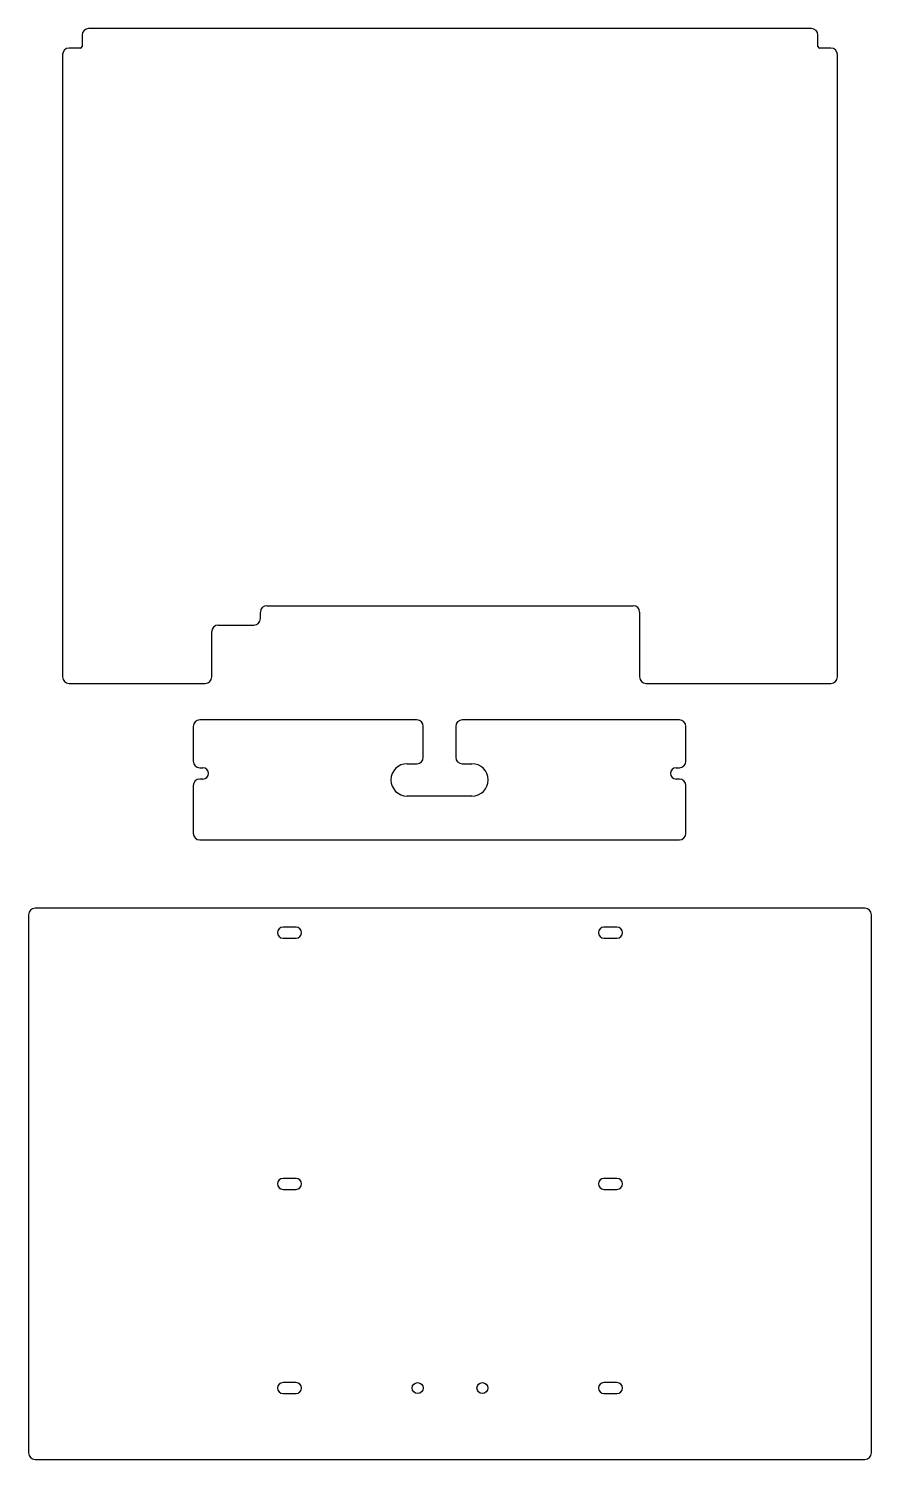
# Model space of a CAD drawing. Header units: millimetres. Extents: x 83 to 343, y 90 to 531.
import ezdxf

# ---------------------------------------------------------------- set-up
doc = ezdxf.new("R2010")
doc.units = ezdxf.units.MM
doc.layers.add('0 (2)', color=7, linetype='Continuous')

msp = doc.modelspace()

# ---------------------------------------------------------------- linework, layer by layer
at = {"layer": '0 (2)'}
for p, q in [((324.27, 530.91), (101.27, 530.91)), ((99.27, 528.91), (99.27, 525.41)), ((326.27, 525.41), (326.27, 528.91)), ((93.27, 522.91), (93.27, 330.91)), ((98.77, 524.91), (95.27, 524.91)), ((330.27, 524.91), (326.77, 524.91)), ((332.27, 330.91), (332.27, 522.91)), ((154.27, 348.91), (154.27, 350.91)), ((156.27, 352.91), (269.27, 352.91)), ((271.27, 350.91), (271.27, 330.91)), ((139.27, 330.91), (139.27, 344.91)), ((141.27, 346.91), (152.27, 346.91)), ((95.27, 328.91), (137.27, 328.91)), ((273.27, 328.91), (330.27, 328.91)), ((133.54, 315.67), (133.54, 304.92)), ((202.54, 317.67), (135.54, 317.67)), ((204.54, 306.17), (204.54, 315.67)), ((214.54, 315.67), (214.54, 306.17)), ((283.54, 317.67), (216.54, 317.67)), ((285.54, 304.92), (285.54, 315.67)), ((135.54, 302.92), (136.54, 302.92)), ((199.54, 304.17), (202.54, 304.17)), ((216.54, 304.17), (219.54, 304.17)), ((282.54, 302.92), (283.54, 302.92)), ((133.54, 297.42), (133.54, 282.67)), ((136.54, 299.42), (135.54, 299.42)), ((283.54, 299.42), (282.54, 299.42)), ((285.54, 282.67), (285.54, 297.42)), ((219.54, 294.17), (199.54, 294.17)), ((135.54, 280.67), (283.54, 280.67)), ((82.77, 257.56), (82.77, 91.56)), ((340.77, 259.56), (84.77, 259.56)), ((342.77, 91.56), (342.77, 257.56)), ((165.27, 253.76), (161.27, 253.76)), ((264.27, 253.76), (260.27, 253.76)), ((161.27, 250.36), (165.27, 250.36)), ((260.27, 250.36), (264.27, 250.36)), ((165.27, 176.26), (161.27, 176.26)), ((161.27, 172.86), (165.27, 172.86)), ((264.27, 176.26), (260.27, 176.26)), ((260.27, 172.86), (264.27, 172.86)), ((165.27, 113.26), (161.27, 113.26)), ((264.27, 113.26), (260.27, 113.26)), ((161.27, 109.86), (165.27, 109.86)), ((260.27, 109.86), (264.27, 109.86)), ((84.77, 89.56), (340.77, 89.56))]:
    msp.add_line(p, q, dxfattribs=at)
for centre in [(202.77, 111.56), (222.77, 111.56)]:
    msp.add_circle(centre, 1.7, dxfattribs=at)
for centre, radius, start, end in [((101.27, 528.91), 2, 90, 180), ((324.27, 528.91), 2, 0, 90), ((98.77, 525.41), 0.5, 270, 0), ((326.77, 525.41), 0.5, 180, 270), ((95.27, 522.91), 2, 90, 180), ((330.27, 522.91), 2, 0, 90), ((152.27, 348.91), 2, 270, 0), ((156.27, 350.91), 2, 90, 180), ((269.27, 350.91), 2, 0, 90), ((141.27, 344.91), 2, 90, 180), ((95.27, 330.91), 2, 180, 270), ((137.27, 330.91), 2, 270, 0), ((273.27, 330.91), 2, 180, 270), ((330.27, 330.91), 2, 270, 0), ((135.54, 315.67), 2, 90, 180), ((202.54, 315.67), 2, 0, 90), ((216.54, 315.67), 2, 90, 180), ((283.54, 315.67), 2, 0, 90), ((135.54, 304.92), 2, 180, 270), ((202.54, 306.17), 2, 270, 0), ((216.54, 306.17), 2, 180, 270), ((283.54, 304.92), 2, 270, 0), ((136.54, 301.17), 1.75, 270, 90), ((199.54, 299.17), 5, 90, 270), ((219.54, 299.17), 5, 270, 90), ((282.54, 301.17), 1.75, 90, 270), ((135.54, 297.42), 2, 90, 180), ((283.54, 297.42), 2, 0, 90), ((135.54, 282.67), 2, 180, 270), ((283.54, 282.67), 2, 270, 0), ((84.77, 257.56), 2, 90, 180), ((340.77, 257.56), 2, 0, 90), ((161.27, 252.06), 1.7, 90, 270), ((165.27, 252.06), 1.7, 270, 90), ((260.27, 252.06), 1.7, 90, 270), ((264.27, 252.06), 1.7, 270, 90), ((161.27, 174.56), 1.7, 90, 270), ((165.27, 174.56), 1.7, 270, 90), ((260.27, 174.56), 1.7, 90, 270), ((264.27, 174.56), 1.7, 270, 90), ((161.27, 111.56), 1.7, 90, 270), ((165.27, 111.56), 1.7, 270, 90), ((260.27, 111.56), 1.7, 90, 270), ((264.27, 111.56), 1.7, 270, 90), ((84.77, 91.56), 2, 180, 270), ((340.77, 91.56), 2, 270, 0)]:
    msp.add_arc(centre, radius, start, end, dxfattribs=at)

doc.saveas('drawing.dxf')
